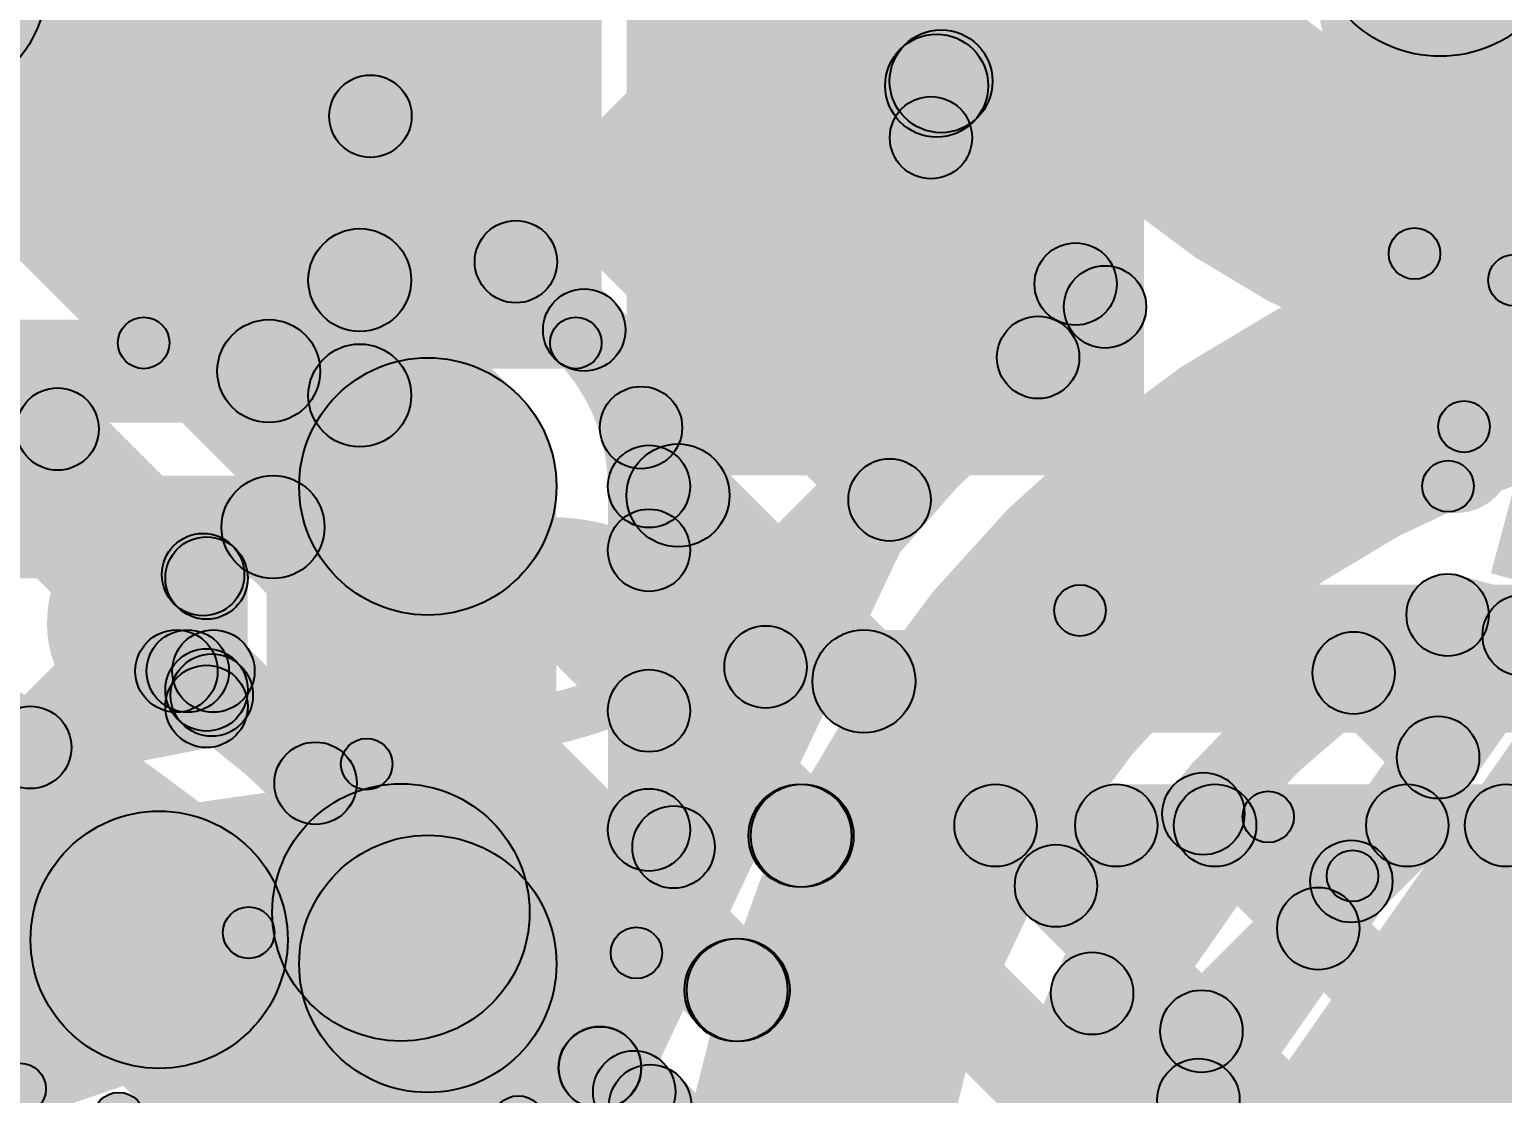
# Model space of a CAD drawing. Header units: millimetres. Extents: x -2.17 to 2.17, y -2.17 to 2.17.
# Drawn here: x 0.5149 to 0.6581, y -0.3041 to -0.2006 of the extents above; entities that cross this region are included whole.
import ezdxf

# ---------------------------------------------------------------- set-up
doc = ezdxf.new("R2010")
doc.units = ezdxf.units.MM
doc.header["$MEASUREMENT"] = 0
for name, color, linetype in [('BottomLayer', 5, 'Continuous'), ('BottomOverlay', 54, 'Continuous'), ('BottomPaste', 16, 'Continuous'), ('BottomSolder', 6, 'Continuous'), ('Mechanical2', 216, 'Continuous'), ('TopLayer', 1, 'Continuous'), ('TopOverlay', 2, 'Continuous'), ('TopPaste', 8, 'Continuous'), ('TopSolder', 216, 'Continuous')]:
    doc.layers.add(name, color=color, linetype=linetype)

# ---------------------------------------------------------------- blocks, each defined once
blk = doc.blocks.new('C__0402_16')
at = {"layer": 'TopLayer'}
for points in [[(-0.0275, -0.0125), (-0.0275, 0.0125), (-0.009499999999999998, 0.0125), (-0.009500000000000001, -0.0125)], [(0.009499999999999998, -0.0125), (0.009500000000000001, 0.0125), (0.0275, 0.0125), (0.0275, -0.0125)]]:
    blk.add_hatch(color=1, dxfattribs=at).paths.add_polyline_path(points)
at = {"layer": 'TopOverlay'}
h = blk.add_hatch(color=2, dxfattribs=at)
edge = h.paths.add_edge_path()
edge.add_arc((-0.031, 0.016), 0.0025, 0, 360)
h = blk.add_hatch(color=2, dxfattribs=at)
edge = h.paths.add_edge_path()
edge.add_arc((-0.031, 0.016), 0.0025, 0, 360)
for points in [[(-0.0110000125, 0.01850009999996875), (-0.0109999875, 0.01350010000003125), (-0.0309999875, 0.01350000000003125), (-0.0310000125, 0.01849999999996875)], [(0.0309999, 0.0185), (0.0309999, 0.0135), (0.011, 0.0135), (0.011, 0.0185)], [(-0.02849990000001221, -0.0159999921875), (-0.03349989999998779, -0.0160000078125), (-0.0334999999999878, 0.0159999921875), (-0.02850000000001221, 0.0160000078125)], [(0.0334999999999878, -0.0159999921875), (0.02850000000001221, -0.0160000078125), (0.02849990000001221, 0.0159999921875), (0.03349989999998779, 0.0160000078125)], [(-0.011, -0.0135), (-0.011, -0.0185), (-0.0309999, -0.0185), (-0.0309999, -0.0135)], [(0.0309999875, -0.01350000000003125), (0.0310000125, -0.01849999999996875), (0.0110000125, -0.01850009999996875), (0.0109999875, -0.01350010000003125)]]:
    blk.add_hatch(color=2, dxfattribs=at).paths.add_polyline_path(points)
h = blk.add_hatch(color=2, dxfattribs=at)
edge = h.paths.add_edge_path()
edge.add_arc((-0.011, 0.0160001), 0.0025, 0, 360)
h = blk.add_hatch(color=2, dxfattribs=at)
edge = h.paths.add_edge_path()
edge.add_arc((0.011, 0.016), 0.0025, 0, 360)
h = blk.add_hatch(color=2, dxfattribs=at)
edge = h.paths.add_edge_path()
edge.add_arc((0.0309999, 0.016), 0.0025, 0, 360)
h = blk.add_hatch(color=2, dxfattribs=at)
edge = h.paths.add_edge_path()
edge.add_arc((0.0309999, 0.016), 0.0025, 0, 360)
h = blk.add_hatch(color=2, dxfattribs=at)
edge = h.paths.add_edge_path()
edge.add_arc((-0.0309999, -0.016), 0.0025, 0, 360)
h = blk.add_hatch(color=2, dxfattribs=at)
edge = h.paths.add_edge_path()
edge.add_arc((-0.0309999, -0.016), 0.0025, 0, 360)
h = blk.add_hatch(color=2, dxfattribs=at)
edge = h.paths.add_edge_path()
edge.add_arc((-0.011, -0.016), 0.0025, 0, 360)
h = blk.add_hatch(color=2, dxfattribs=at)
edge = h.paths.add_edge_path()
edge.add_arc((0.011, -0.0160001), 0.0025, 0, 360)
h = blk.add_hatch(color=2, dxfattribs=at)
edge = h.paths.add_edge_path()
edge.add_arc((0.031, -0.016), 0.0025, 0, 360)
h = blk.add_hatch(color=2, dxfattribs=at)
edge = h.paths.add_edge_path()
edge.add_arc((0.031, -0.016), 0.0025, 0, 360)
at = {"layer": 'TopPaste'}
for points in [[(-0.0275, -0.0125), (-0.0275, 0.0125), (-0.009499999999999998, 0.0125), (-0.009500000000000001, -0.0125)], [(0.009499999999999998, -0.0125), (0.009500000000000001, 0.0125), (0.0275, 0.0125), (0.0275, -0.0125)]]:
    blk.add_hatch(color=8, dxfattribs=at).paths.add_polyline_path(points)
at = {"layer": 'TopSolder'}
for points in [[(-0.0298622, -0.0148622), (-0.0298622, 0.0148622), (-0.007137799999999999, 0.0148622), (-0.007137800000000001, -0.0148622)], [(0.007137799999999999, -0.0148622), (0.007137800000000001, 0.0148622), (0.0298622, 0.0148622), (0.0298622, -0.0148622)]]:
    blk.add_hatch(color=216, dxfattribs=at).paths.add_polyline_path(points)
at = {"layer": 'TopOverlay'}
for centre in [(-0.031, 0.016), (-0.031, 0.016), (-0.011, 0.0160001), (0.011, 0.016), (0.0309999, 0.016), (0.0309999, 0.016), (-0.0309999, -0.016), (-0.0309999, -0.016), (-0.011, -0.016), (0.011, -0.0160001), (0.031, -0.016), (0.031, -0.016)]:
    blk.add_circle(centre, 0.0025, dxfattribs=at)
blk = doc.blocks.new('B3U_1000P_B_39')
at = {"layer": 'BottomLayer'}
blk.add_hatch(color=5, dxfattribs=at).paths.add_polyline_path([(-0.08307085000000002, 0.03385824999999999), (-0.05078735000000001, 0.03385825000000001), (-0.05078734999999999, -0.03385824999999999), (-0.08307084999999999, -0.03385825000000001)])
at = {"layer": 'BottomOverlay'}
h = blk.add_hatch(color=54, dxfattribs=at)
edge = h.paths.add_edge_path()
edge.add_arc((-0.053, -0.051), 0.0025, 0, 360)
blk.add_hatch(color=54, dxfattribs=at).paths.add_polyline_path([(-0.053, -0.0535), (-0.053, -0.0485), (0, -0.0485), (0, -0.0535)])
at = {"layer": 'BottomPaste'}
blk.add_hatch(color=16, dxfattribs=at).paths.add_polyline_path([(-0.08307085000000002, 0.03385824999999999), (-0.05078735000000001, 0.03385825000000001), (-0.05078734999999999, -0.03385824999999999), (-0.08307084999999999, -0.03385825000000001)])
at = {"layer": 'BottomSolder'}
blk.add_hatch(color=6, dxfattribs=at).paths.add_polyline_path([(-0.08707085, 0.03785825), (-0.04678735000000001, 0.03785825), (-0.04678734999999999, -0.03785825), (-0.08707084999999999, -0.03785825)])
at = {"layer": 'BottomOverlay'}
blk.add_circle((-0.053, -0.051), 0.0025, dxfattribs=at)
blk = doc.blocks.new('S______B______B_55')
at = {"layer": 'BottomLayer'}
for points in [[(-0.015, 0.0175), (-0.015, -0.0175), (-0.045, -0.0175), (-0.045, 0.0175)], [(0.045, 0.0175), (0.045, -0.0175), (0.015, -0.0175), (0.015, 0.0175)]]:
    blk.add_hatch(color=5, dxfattribs=at).paths.add_polyline_path(points)
at = {"layer": 'BottomOverlay'}
h = blk.add_hatch(color=54, dxfattribs=at)
edge = h.paths.add_edge_path()
edge.add_arc((-0.049, 0.021), 0.0025, 0, 360)
h = blk.add_hatch(color=54, dxfattribs=at)
edge = h.paths.add_edge_path()
edge.add_arc((-0.049, 0.021), 0.0025, 0, 360)
for points in [[(0.049, 0.0235), (0.049, 0.0185), (-0.049, 0.0185), (-0.049, 0.0235)], [(-0.0465, -0.021), (-0.0515, -0.021), (-0.0515, 0.021), (-0.0465, 0.021)], [(0.0515, -0.021), (0.0465, -0.021), (0.0465, 0.021), (0.0515, 0.021)], [(0.049, -0.0185), (0.049, -0.0235), (-0.049, -0.0235), (-0.049, -0.0185)]]:
    blk.add_hatch(color=54, dxfattribs=at).paths.add_polyline_path(points)
h = blk.add_hatch(color=54, dxfattribs=at)
edge = h.paths.add_edge_path()
edge.add_arc((0.049, 0.021), 0.0025, 0, 360)
h = blk.add_hatch(color=54, dxfattribs=at)
edge = h.paths.add_edge_path()
edge.add_arc((0.049, 0.021), 0.0025, 0, 360)
h = blk.add_hatch(color=54, dxfattribs=at)
edge = h.paths.add_edge_path()
edge.add_arc((-0.049, -0.021), 0.0025, 0, 360)
h = blk.add_hatch(color=54, dxfattribs=at)
edge = h.paths.add_edge_path()
edge.add_arc((-0.049, -0.021), 0.0025, 0, 360)
h = blk.add_hatch(color=54, dxfattribs=at)
edge = h.paths.add_edge_path()
edge.add_arc((0.049, -0.021), 0.0025, 0, 360)
h = blk.add_hatch(color=54, dxfattribs=at)
edge = h.paths.add_edge_path()
edge.add_arc((0.049, -0.021), 0.0025, 0, 360)
at = {"layer": 'BottomPaste'}
for points in [[(-0.015, 0.0175), (-0.015, -0.0175), (-0.045, -0.0175), (-0.045, 0.0175)], [(0.045, 0.0175), (0.045, -0.0175), (0.015, -0.0175), (0.015, 0.0175)]]:
    blk.add_hatch(color=16, dxfattribs=at).paths.add_polyline_path(points)
at = {"layer": 'BottomSolder'}
for points in [[(-0.011, 0.0215), (-0.011, -0.0215), (-0.049, -0.0215), (-0.049, 0.0215)], [(0.049, 0.0215), (0.049, -0.0215), (0.011, -0.0215), (0.011, 0.0215)]]:
    blk.add_hatch(color=6, dxfattribs=at).paths.add_polyline_path(points)
at = {"layer": 'BottomOverlay'}
for centre in [(-0.049, 0.021), (-0.049, 0.021), (0.049, 0.021), (0.049, 0.021), (-0.049, -0.021), (-0.049, -0.021), (0.049, -0.021), (0.049, -0.021)]:
    blk.add_circle(centre, 0.0025, dxfattribs=at)
blk = doc.blocks.new('WS2812B_M____252')
at = {"layer": 'TopLayer'}
blk.add_hatch(color=1, dxfattribs=at).paths.add_polyline_path([(0.03503935, 0.05078745), (0.09409445, 0.05078745), (0.09409445, 0.01141735), (0.03503935, 0.01141735)])
at = {"layer": 'TopOverlay'}
for points in [[(-0.07, 0.0675), (-0.07, 0.0725), (0.07, 0.0725), (0.07, 0.0675)], [(0.0675000000005, 0.07000004999949999), (0.0724999999995, 0.06999995000050001), (0.07249979999950001, 0.0599998500005), (0.06749980000049999, 0.05999994999949999)]]:
    blk.add_hatch(color=2, dxfattribs=at).paths.add_polyline_path(points)
h = blk.add_hatch(color=2, dxfattribs=at)
edge = h.paths.add_edge_path()
edge.add_arc((0.07, 0.07), 0.0025, 0, 360)
h = blk.add_hatch(color=2, dxfattribs=at)
edge = h.paths.add_edge_path()
edge.add_arc((0.07, 0.07), 0.0025, 0, 360)
h = blk.add_hatch(color=2, dxfattribs=at)
edge = h.paths.add_edge_path()
edge.add_arc((0.0699998, 0.0599999), 0.0025, 0, 360)
at = {"layer": 'TopPaste'}
blk.add_hatch(color=8, dxfattribs=at).paths.add_polyline_path([(0.03503935, 0.05078745), (0.09409445, 0.05078745), (0.09409445, 0.01141735), (0.03503935, 0.01141735)])
at = {"layer": 'TopSolder'}
blk.add_hatch(color=216, dxfattribs=at).paths.add_polyline_path([(0.03103935, 0.05478745), (0.09809445, 0.05478745), (0.09809445, 0.00741735), (0.03103935, 0.00741735)])
at = {"layer": 'TopOverlay'}
for centre in [(0.07, 0.07), (0.07, 0.07), (0.0699998, 0.0599999)]:
    blk.add_circle(centre, 0.0025, dxfattribs=at)
blk = doc.blocks.new('WS2812B_M____253')
at = {"layer": 'TopOverlay'}
h = blk.add_hatch(color=2, dxfattribs=at)
edge = h.paths.add_edge_path()
edge.add_arc((-0.07, 0.07), 0.0025, 0, 360)
h = blk.add_hatch(color=2, dxfattribs=at)
edge = h.paths.add_edge_path()
edge.add_arc((-0.07, 0.07), 0.0025, 0, 360)
for points in [[(-0.07, 0.0675), (-0.07, 0.0725), (0.07, 0.0725), (0.07, 0.0675)], [(-0.0725, 0.07), (-0.0675, 0.07), (-0.0675, 0.0599999), (-0.0725, 0.0599999)]]:
    blk.add_hatch(color=2, dxfattribs=at).paths.add_polyline_path(points)
h = blk.add_hatch(color=2, dxfattribs=at)
edge = h.paths.add_edge_path()
edge.add_arc((-0.091, 0.061), 0.0025, 0, 360)
h = blk.add_hatch(color=2, dxfattribs=at)
edge = h.paths.add_edge_path()
edge.add_arc((-0.085, 0.061), 0.0025, 0, 360)
h = blk.add_hatch(color=2, dxfattribs=at)
edge = h.paths.add_edge_path()
edge.add_arc((-0.07, 0.0599999), 0.0025, 0, 360)
at = {"layer": 'TopSolder'}
blk.add_hatch(color=216, dxfattribs=at).paths.add_polyline_path([(-0.09809425, 0.05478745), (-0.03103915, 0.05478745), (-0.03103915, 0.00741735), (-0.09809425, 0.00741735)])
at = {"layer": 'TopOverlay', "const_width": 0.005}
blk.add_lwpolyline([(-0.085, 0.061, 1), (-0.091, 0.061, 1)], format="xyb", close=True, dxfattribs=at)
at = {"layer": 'TopOverlay'}
for centre in [(-0.07, 0.07), (-0.07, 0.07), (-0.091, 0.061), (-0.085, 0.061), (-0.07, 0.0599999)]:
    blk.add_circle(centre, 0.0025, dxfattribs=at)
blk = doc.blocks.new('C__0402_B_438')
at = {"layer": 'BottomLayer'}
for points in [[(-0.009500000000000001, 0.0125), (-0.009499999999999998, -0.0125), (-0.0275, -0.0125), (-0.0275, 0.0125)], [(0.0275, 0.0125), (0.0275, -0.0125), (0.009500000000000001, -0.0125), (0.009499999999999998, 0.0125)]]:
    blk.add_hatch(color=5, dxfattribs=at).paths.add_polyline_path(points)
at = {"layer": 'BottomOverlay'}
h = blk.add_hatch(color=54, dxfattribs=at)
edge = h.paths.add_edge_path()
edge.add_arc((-0.031, 0.016), 0.0025, 0, 360)
h = blk.add_hatch(color=54, dxfattribs=at)
edge = h.paths.add_edge_path()
edge.add_arc((-0.031, 0.016), 0.0025, 0, 360)
for points in [[(-0.011, 0.0185), (-0.011, 0.0135), (-0.031, 0.0135), (-0.031, 0.0185)], [(0.031, 0.0185), (0.031, 0.0135), (0.011, 0.0135), (0.011, 0.0185)], [(-0.0285, -0.016), (-0.0335, -0.016), (-0.0335, 0.016), (-0.0285, 0.016)], [(0.0335, -0.016), (0.0285, -0.016), (0.0285, 0.016), (0.0335, 0.016)], [(-0.011, -0.0135), (-0.011, -0.0185), (-0.031, -0.0185), (-0.031, -0.0135)], [(0.031, -0.0135), (0.031, -0.0185), (0.011, -0.0185), (0.011, -0.0135)]]:
    blk.add_hatch(color=54, dxfattribs=at).paths.add_polyline_path(points)
h = blk.add_hatch(color=54, dxfattribs=at)
edge = h.paths.add_edge_path()
edge.add_arc((-0.011, 0.016), 0.0025, 0, 360)
h = blk.add_hatch(color=54, dxfattribs=at)
edge = h.paths.add_edge_path()
edge.add_arc((0.011, 0.016), 0.0025, 0, 360)
h = blk.add_hatch(color=54, dxfattribs=at)
edge = h.paths.add_edge_path()
edge.add_arc((0.031, 0.016), 0.0025, 0, 360)
h = blk.add_hatch(color=54, dxfattribs=at)
edge = h.paths.add_edge_path()
edge.add_arc((0.031, 0.016), 0.0025, 0, 360)
h = blk.add_hatch(color=54, dxfattribs=at)
edge = h.paths.add_edge_path()
edge.add_arc((-0.031, -0.016), 0.0025, 0, 360)
h = blk.add_hatch(color=54, dxfattribs=at)
edge = h.paths.add_edge_path()
edge.add_arc((-0.031, -0.016), 0.0025, 0, 360)
h = blk.add_hatch(color=54, dxfattribs=at)
edge = h.paths.add_edge_path()
edge.add_arc((-0.011, -0.016), 0.0025, 0, 360)
h = blk.add_hatch(color=54, dxfattribs=at)
edge = h.paths.add_edge_path()
edge.add_arc((0.011, -0.016), 0.0025, 0, 360)
h = blk.add_hatch(color=54, dxfattribs=at)
edge = h.paths.add_edge_path()
edge.add_arc((0.031, -0.016), 0.0025, 0, 360)
h = blk.add_hatch(color=54, dxfattribs=at)
edge = h.paths.add_edge_path()
edge.add_arc((0.031, -0.016), 0.0025, 0, 360)
at = {"layer": 'BottomPaste'}
for points in [[(-0.009500000000000001, 0.0125), (-0.009499999999999998, -0.0125), (-0.0275, -0.0125), (-0.0275, 0.0125)], [(0.0275, 0.0125), (0.0275, -0.0125), (0.009500000000000001, -0.0125), (0.009499999999999998, 0.0125)]]:
    blk.add_hatch(color=16, dxfattribs=at).paths.add_polyline_path(points)
at = {"layer": 'BottomSolder'}
for points in [[(-0.007137800000000001, 0.0148622), (-0.007137799999999999, -0.0148622), (-0.0298622, -0.0148622), (-0.0298622, 0.0148622)], [(0.0298622, 0.0148622), (0.0298622, -0.0148622), (0.007137800000000001, -0.0148622), (0.007137799999999999, 0.0148622)]]:
    blk.add_hatch(color=6, dxfattribs=at).paths.add_polyline_path(points)
at = {"layer": 'BottomOverlay'}
for centre in [(-0.031, 0.016), (-0.031, 0.016), (-0.011, 0.016), (0.011, 0.016), (0.031, 0.016), (0.031, 0.016), (-0.031, -0.016), (-0.031, -0.016), (-0.011, -0.016), (0.011, -0.016), (0.031, -0.016), (0.031, -0.016)]:
    blk.add_circle(centre, 0.0025, dxfattribs=at)

msp = doc.modelspace()

# ---------------------------------------------------------------- hatches: boundary and pattern name
at = {"layer": 'BottomLayer'}
for points in [[(0.5829291, -0.2459291), (0.5729291, -0.2459291), (0.5729291, -0.0793174), (0.5829291, -0.0793174)], [(0.6085, -0.2056774), (0.5985, -0.2056774), (0.5985, -0.1316105), (0.6085, -0.1316105)], [(0.6066064339059327, -0.2096420339059327), (0.5995353660940672, -0.2025709660940673), (0.5999644660940672, -0.2021418660940673), (0.6070355339059328, -0.2092129339059327)], [(0.5416903339059328, -0.2373807339059327), (0.5346192660940672, -0.2303096660940673), (0.5434644660940672, -0.2214644660940673), (0.5505355339059328, -0.2285355339059327)], [(0.552, -0.2362132), (0.542, -0.2362132), (0.542, -0.225), (0.552, -0.225)], [(0.4476628, -0.2388452), (0.4476628, -0.2288452), (0.5381548, -0.2288452), (0.5381548, -0.2388452)], [(0.5434644660940672, -0.2397487339059327), (0.5505355339059328, -0.2326776660940673), (0.5933223339059328, -0.2754644660940673), (0.5862512660940672, -0.2825355339059327)], [(0.5743935660940672, -0.2494646339059327), (0.5814646339059327, -0.2423935660940673), (0.5995355339059327, -0.2604644660940673), (0.5924644660940672, -0.2675355339059327)], [(0.5043865, -0.254), (0.5043865, -0.244), (0.5385736, -0.244), (0.5385736, -0.254)], [(0.5350380660940672, -0.2525355339059328), (0.5421091339059327, -0.2454644660940673), (0.5871091339059328, -0.2904644660940673), (0.5800380660940673, -0.2975355339059327)], [(0.5291863, -0.267), (0.5291863, -0.259), (0.5327746, -0.259), (0.5327746, -0.267)], [(0.596, -0.269), (0.596, -0.259), (0.764, -0.259), (0.764, -0.269)], [(0.5274515728752539, -0.2658284271247462), (0.5331084271247462, -0.2601715728752538), (0.5354464271247461, -0.2625095728752538), (0.5297895728752539, -0.2681664271247462)], [(0.5299461728752538, -0.2658284271247462), (0.5356030271247462, -0.2601715728752538), (0.5765025271247461, -0.3010710728752538), (0.5708456728752539, -0.3067279271247462)], [(0.5398744728752538, -0.2767362271247462), (0.5455313271247462, -0.2710793728752538), (0.5731596271247461, -0.2987076728752538), (0.5675027728752539, -0.3043645271247462)], [(0.5897868, -0.284), (0.5897868, -0.274), (0.59, -0.274), (0.59, -0.284)], [(0.608799, -0.282), (0.608799, -0.274), (0.764, -0.274), (0.764, -0.282)], [(0.5864644660940672, -0.2825355339059327), (0.5935355339059327, -0.2754644660940673), (0.6375355339059328, -0.3194644660940673), (0.6304644660940673, -0.3265355339059327)], [(0.6059705728752539, -0.2808284271247462), (0.6116274271247462, -0.2751715728752538), (0.6467279271247461, -0.3102720728752538), (0.6410710728752539, -0.3159289271247462)], [(0.6174932271247462, -0.2866942271247462), (0.6118363728752538, -0.2810373728752538), (0.6177021728752539, -0.2751715728752538), (0.6233590271247461, -0.2808284271247462)], [(0.6316353271247461, -0.3008364271247462), (0.6259784728752539, -0.2951795728752538), (0.6459864728752539, -0.2751715728752538), (0.6516433271247462, -0.2808284271247462)], [(0.6273044728752538, -0.2808284271247462), (0.6329613271247462, -0.2751715728752538), (0.7479300271247461, -0.3901402728752538), (0.7422731728752539, -0.3957971271247462)], [(0.6457775271247461, -0.3149785271247462), (0.6401206728752539, -0.3093216728752538), (0.6742707728752538, -0.2751715728752538), (0.6799276271247462, -0.2808284271247462)], [(0.6555887728752539, -0.2808284271247462), (0.6612456271247461, -0.2751715728752538), (0.7888284271247461, -0.4027543728752538), (0.7831715728752539, -0.4084112271247462)], [(0.5186612652351681, -0.2979494347648318), (0.5363389347648319, -0.2802717652351682), (0.5639672347648319, -0.3079000652351682), (0.5462895652351681, -0.3255777347648318)], [(0.5835736, -0.299), (0.5835736, -0.289), (0.5837868, -0.289), (0.5837868, -0.299)], [(0.5802512660940672, -0.2975355339059327), (0.5873223339059328, -0.2904644660940673), (0.6225355339059327, -0.3256776660940673), (0.6154644660940672, -0.3327487339059327)], [(0.5724010728752539, -0.3080701271247462), (0.5780579271247461, -0.3024132728752538), (0.6078284271247462, -0.3321837728752538), (0.6021715728752538, -0.3378406271247462)]]:
    msp.add_hatch(color=5, dxfattribs=at).paths.add_polyline_path(points)
h = msp.add_hatch(color=5, dxfattribs=at)
edge = h.paths.add_edge_path()
edge.add_arc((0.5041668, -0.1956105), 0.011811, 0, 360)
h = msp.add_hatch(color=5, dxfattribs=at)
edge = h.paths.add_edge_path()
edge.add_arc((0.6030709, -0.2061065), 0.005, 0, 360)
h = msp.add_hatch(color=5, dxfattribs=at)
edge = h.paths.add_edge_path()
edge.add_arc((0.6035, -0.2056774), 0.005, 0, 360)
h = msp.add_hatch(color=5, dxfattribs=at)
edge = h.paths.add_edge_path()
edge.add_arc((0.6035, -0.2056774), 0.005, 0, 360)
h = msp.add_hatch(color=5, dxfattribs=at)
edge = h.paths.add_edge_path()
edge.add_arc((0.547, -0.225), 0.005, 0, 360)
h = msp.add_hatch(color=5, dxfattribs=at)
edge = h.paths.add_edge_path()
edge.add_arc((0.547, -0.225), 0.005, 0, 360)
h = msp.add_hatch(color=5, dxfattribs=at)
edge = h.paths.add_edge_path()
edge.add_arc((0.5381548, -0.2338452), 0.005, 0, 360)
h = msp.add_hatch(color=5, dxfattribs=at)
edge = h.paths.add_edge_path()
edge.add_arc((0.5381548, -0.2338452), 0.005, 0, 360)
h = msp.add_hatch(color=5, dxfattribs=at)
edge = h.paths.add_edge_path()
edge.add_arc((0.547, -0.2362132), 0.005, 0, 360)
h = msp.add_hatch(color=5, dxfattribs=at)
edge = h.paths.add_edge_path()
edge.add_arc((0.547, -0.2362132), 0.005, 0, 360)
h = msp.add_hatch(color=5, dxfattribs=at)
edge = h.paths.add_edge_path()
edge.add_arc((0.5779291, -0.2459291), 0.005, 0, 360)
h = msp.add_hatch(color=5, dxfattribs=at)
edge = h.paths.add_edge_path()
edge.add_arc((0.5779291, -0.2459291), 0.005, 0, 360)
h = msp.add_hatch(color=5, dxfattribs=at)
edge = h.paths.add_edge_path()
edge.add_arc((0.5385736, -0.249), 0.005, 0, 360)
h = msp.add_hatch(color=5, dxfattribs=at)
edge = h.paths.add_edge_path()
edge.add_arc((0.5385736, -0.249), 0.005, 0, 360)
h = msp.add_hatch(color=5, dxfattribs=at)
edge = h.paths.add_edge_path()
edge.add_arc((0.5291863, -0.263), 0.004, 0, 360)
h = msp.add_hatch(color=5, dxfattribs=at)
edge = h.paths.add_edge_path()
edge.add_arc((0.5291863, -0.263), 0.004, 0, 360)
h = msp.add_hatch(color=5, dxfattribs=at)
edge = h.paths.add_edge_path()
edge.add_arc((0.53028, -0.263), 0.004, 0, 360)
h = msp.add_hatch(color=5, dxfattribs=at)
edge = h.paths.add_edge_path()
edge.add_arc((0.5327746, -0.263), 0.004, 0, 360)
h = msp.add_hatch(color=5, dxfattribs=at)
edge = h.paths.add_edge_path()
edge.add_arc((0.5327746, -0.263), 0.004, 0, 360)
h = msp.add_hatch(color=5, dxfattribs=at)
edge = h.paths.add_edge_path()
edge.add_arc((0.596, -0.264), 0.005, 0, 360)
h = msp.add_hatch(color=5, dxfattribs=at)
edge = h.paths.add_edge_path()
edge.add_arc((0.596, -0.264), 0.005, 0, 360)
h = msp.add_hatch(color=5, dxfattribs=at)
edge = h.paths.add_edge_path()
edge.add_arc((0.532618, -0.265338), 0.004, 0, 360)
h = msp.add_hatch(color=5, dxfattribs=at)
edge = h.paths.add_edge_path()
edge.add_arc((0.5427006, -0.2739055), 0.004, 0, 360)
h = msp.add_hatch(color=5, dxfattribs=at)
edge = h.paths.add_edge_path()
edge.add_arc((0.5427029, -0.2739078), 0.004, 0, 360)
h = msp.add_hatch(color=5, dxfattribs=at)
edge = h.paths.add_edge_path()
edge.add_arc((0.5897868, -0.279), 0.005, 0, 360)
h = msp.add_hatch(color=5, dxfattribs=at)
edge = h.paths.add_edge_path()
edge.add_arc((0.5897868, -0.279), 0.005, 0, 360)
h = msp.add_hatch(color=5, dxfattribs=at)
edge = h.paths.add_edge_path()
edge.add_arc((0.59, -0.279), 0.005, 0, 360)
h = msp.add_hatch(color=5, dxfattribs=at)
edge = h.paths.add_edge_path()
edge.add_arc((0.59, -0.279), 0.005, 0, 360)
h = msp.add_hatch(color=5, dxfattribs=at)
edge = h.paths.add_edge_path()
edge.add_arc((0.608799, -0.278), 0.004, 0, 360)
h = msp.add_hatch(color=5, dxfattribs=at)
edge = h.paths.add_edge_path()
edge.add_arc((0.608799, -0.278), 0.004, 0, 360)
h = msp.add_hatch(color=5, dxfattribs=at)
edge = h.paths.add_edge_path()
edge.add_arc((0.6205306, -0.278), 0.004, 0, 360)
h = msp.add_hatch(color=5, dxfattribs=at)
edge = h.paths.add_edge_path()
edge.add_arc((0.6301329, -0.278), 0.004, 0, 360)
h = msp.add_hatch(color=5, dxfattribs=at)
edge = h.paths.add_edge_path()
edge.add_arc((0.6488149, -0.278), 0.004, 0, 360)
h = msp.add_hatch(color=5, dxfattribs=at)
edge = h.paths.add_edge_path()
edge.add_arc((0.6584172, -0.278), 0.004, 0, 360)
h = msp.add_hatch(color=5, dxfattribs=at)
edge = h.paths.add_edge_path()
edge.add_arc((0.5275001, -0.2891106), 0.0125, 0, 360)
h = msp.add_hatch(color=5, dxfattribs=at)
edge = h.paths.add_edge_path()
edge.add_arc((0.5275001, -0.2891106), 0.0125, 0, 360)
h = msp.add_hatch(color=5, dxfattribs=at)
edge = h.paths.add_edge_path()
edge.add_arc((0.6146648, -0.2838658), 0.004, 0, 360)
h = msp.add_hatch(color=5, dxfattribs=at)
edge = h.paths.add_edge_path()
edge.add_arc((0.5835736, -0.294), 0.005, 0, 360)
h = msp.add_hatch(color=5, dxfattribs=at)
edge = h.paths.add_edge_path()
edge.add_arc((0.5835736, -0.294), 0.005, 0, 360)
h = msp.add_hatch(color=5, dxfattribs=at)
edge = h.paths.add_edge_path()
edge.add_arc((0.5837868, -0.294), 0.005, 0, 360)
h = msp.add_hatch(color=5, dxfattribs=at)
edge = h.paths.add_edge_path()
edge.add_arc((0.5837868, -0.294), 0.005, 0, 360)
h = msp.add_hatch(color=5, dxfattribs=at)
edge = h.paths.add_edge_path()
edge.add_arc((0.6288069, -0.298008), 0.004, 0, 360)
h = msp.add_hatch(color=5, dxfattribs=at)
edge = h.paths.add_edge_path()
edge.add_arc((0.5703312, -0.3015361), 0.004, 0, 360)
h = msp.add_hatch(color=5, dxfattribs=at)
edge = h.paths.add_edge_path()
edge.add_arc((0.5703547, -0.3015597), 0.004, 0, 360)
h = msp.add_hatch(color=5, dxfattribs=at)
edge = h.paths.add_edge_path()
edge.add_arc((0.5736741, -0.3038995), 0.004, 0, 360)
h = msp.add_hatch(color=5, dxfattribs=at)
edge = h.paths.add_edge_path()
edge.add_arc((0.5752295, -0.3052417), 0.004, 0, 360)
at = {"layer": 'BottomSolder'}
h = msp.add_hatch(color=6, dxfattribs=at)
edge = h.paths.add_edge_path()
edge.add_arc((0.5041668, -0.1956105), 0.015811, 0, 360)
at = {"layer": 'TopLayer'}
for points in [[(0.5374899728752539, -0.1627294271247462), (0.5431468271247462, -0.1570725728752538), (0.6157614271247461, -0.2296871728752538), (0.6101045728752539, -0.2353440271247462)], [(0.5508639271247462, -0.2119020271247462), (0.5452070728752538, -0.2062451728752538), (0.5818257728752538, -0.1696264728752538), (0.5874826271247462, -0.1752833271247462)], [(0.5348262728752539, -0.1883500271247462), (0.5404831271247461, -0.1826931728752538), (0.6013230271247462, -0.2435330728752538), (0.5956661728752538, -0.2491899271247462)], [(0.4953279652351681, -0.2044493347648318), (0.5130056347648319, -0.1867716652351682), (0.5624500347648319, -0.2362160652351682), (0.5447723652351681, -0.2538937347648318)], [(0.5650060271247461, -0.2260442271247462), (0.5593491728752539, -0.2203873728752538), (0.5888499728752539, -0.1908865728752538), (0.5945068271247461, -0.1965434271247462)], [(0.5323899728752538, -0.1990849271247462), (0.5380468271247462, -0.1934280728752538), (0.5716424271247461, -0.2270236728752538), (0.5659855728752539, -0.2326805271247462)], [(0.5771661271247461, -0.2421684271247462), (0.5715092728752539, -0.2365115728752538), (0.5996897728752538, -0.2083310728752538), (0.6053466271247462, -0.2139879271247462)], [(0.4851429728752539, -0.2235196271247462), (0.4907998271247461, -0.2178627728752538), (0.5349396271247462, -0.2620025728752538), (0.5292827728752538, -0.2676594271247462)], [(0.4962340728752538, -0.2237402271247462), (0.5018909271247461, -0.2180833728752538), (0.5349396271247462, -0.2511320728752538), (0.5292827728752538, -0.2567889271247462)], [(0.5779396271247461, -0.2696792271247462), (0.5722827728752539, -0.2640223728752538), (0.6137504728752539, -0.2225546728752538), (0.6194073271247461, -0.2282115271247462)], [(0.5032747271247462, -0.2594912271247462), (0.4976178728752538, -0.2538343728752538), (0.5148014728752539, -0.2366507728752538), (0.5204583271247462, -0.2423076271247462)], [(0.5661112, -0.2914562), (0.5411112, -0.2914562), (0.5411112, -0.2450549), (0.5661112, -0.2450549)], [(0.5791112, -0.2784329), (0.5711112, -0.2784329), (0.5711112, -0.2450549), (0.5791112, -0.2450549)], [(0.5722827728752539, -0.2540908271247462), (0.5779396271247461, -0.2484339728752538), (0.5892723271247462, -0.2597666728752538), (0.5836154728752538, -0.2654235271247462)], [(0.5178014271247462, -0.2732488271247462), (0.5121445728752538, -0.2675919728752538), (0.5289435728752538, -0.2507929728752538), (0.5346004271247461, -0.2564498271247462)], [(0.5361112, -0.2664334), (0.5281112, -0.2664334), (0.5281112, -0.2539605), (0.5361112, -0.2539605)], [(0.6516980165812534, -0.2614130013656425), (0.6537685834187467, -0.2536855986343574), (0.6611538834187467, -0.2556644986343574), (0.6590833165812533, -0.2633919013656426)], [(0.621725808710577, -0.3213326049835998), (0.6151725912894229, -0.3167439950164002), (0.6568419912894229, -0.2572338950164003), (0.6633952087105771, -0.2618225049835998)], [(0.6407708728752538, -0.2660103271247462), (0.6464277271247462, -0.2603534728752538), (0.6546390271247462, -0.2685647728752538), (0.6489821728752538, -0.2742216271247462)], [(0.6261645728752538, -0.2796883271247462), (0.6318214271247461, -0.2740314728752538), (0.6429905271247461, -0.2852005728752538), (0.6373336728752539, -0.2908574271247462)], [(0.6151313271247462, -0.3173404271247462), (0.6094744728752538, -0.3116835728752538), (0.6405480728752538, -0.2806099728752538), (0.6462049271247462, -0.2862668271247462)], [(0.6153526728752539, -0.2971607271247462), (0.6210095271247461, -0.2915038728752538), (0.6313420271247462, -0.3018363728752538), (0.6256851728752538, -0.3074932271247462)]]:
    msp.add_hatch(color=1, dxfattribs=at).paths.add_polyline_path(points)
h = msp.add_hatch(color=1, dxfattribs=at)
edge = h.paths.add_edge_path()
edge.add_arc((0.652, -0.1907516), 0.0125, 0, 360)
h = msp.add_hatch(color=1, dxfattribs=at)
edge = h.paths.add_edge_path()
edge.add_arc((0.652, -0.1907516), 0.0125, 0, 360)
h = msp.add_hatch(color=1, dxfattribs=at)
edge = h.paths.add_edge_path()
edge.add_arc((0.5041668, -0.1956105), 0.0125, 0, 360)
h = msp.add_hatch(color=1, dxfattribs=at)
edge = h.paths.add_edge_path()
edge.add_arc((0.5041668, -0.1956105), 0.0125, 0, 360)
h = msp.add_hatch(color=1, dxfattribs=at)
edge = h.paths.add_edge_path()
edge.add_arc((0.5041668, -0.1956105), 0.011811, 0, 360)
h = msp.add_hatch(color=1, dxfattribs=at)
edge = h.paths.add_edge_path()
edge.add_arc((0.5480355, -0.2090736), 0.004, 0, 360)
h = msp.add_hatch(color=1, dxfattribs=at)
edge = h.paths.add_edge_path()
edge.add_arc((0.6025182, -0.2111595), 0.004, 0, 360)
h = msp.add_hatch(color=1, dxfattribs=at)
edge = h.paths.add_edge_path()
edge.add_arc((0.5621776, -0.2232158), 0.004, 0, 360)
h = msp.add_hatch(color=1, dxfattribs=at)
edge = h.paths.add_edge_path()
edge.add_arc((0.6165789, -0.2253831), 0.004, 0, 360)
h = msp.add_hatch(color=1, dxfattribs=at)
edge = h.paths.add_edge_path()
edge.add_arc((0.6194342, -0.2276033), 0.004, 0, 360)
h = msp.add_hatch(color=1, dxfattribs=at)
edge = h.paths.add_edge_path()
edge.add_arc((0.6194342, -0.2276034), 0.004, 0, 360)
h = msp.add_hatch(color=1, dxfattribs=at)
edge = h.paths.add_edge_path()
edge.add_arc((0.568814, -0.2298521), 0.004, 0, 360)
h = msp.add_hatch(color=1, dxfattribs=at)
edge = h.paths.add_edge_path()
edge.add_arc((0.568814, -0.2298521), 0.004, 0, 360)
h = msp.add_hatch(color=1, dxfattribs=at)
edge = h.paths.add_edge_path()
edge.add_arc((0.568814, -0.2298521), 0.004, 0, 360)
h = msp.add_hatch(color=1, dxfattribs=at)
edge = h.paths.add_edge_path()
edge.add_arc((0.612933, -0.2325156), 0.004, 0, 360)
h = msp.add_hatch(color=1, dxfattribs=at)
edge = h.paths.add_edge_path()
edge.add_arc((0.5536112, -0.2450549), 0.0125, 0, 360)
h = msp.add_hatch(color=1, dxfattribs=at)
edge = h.paths.add_edge_path()
edge.add_arc((0.5536112, -0.2450549), 0.0125, 0, 360)
h = msp.add_hatch(color=1, dxfattribs=at)
edge = h.paths.add_edge_path()
edge.add_arc((0.5176299, -0.2394792), 0.004, 0, 360)
h = msp.add_hatch(color=1, dxfattribs=at)
edge = h.paths.add_edge_path()
edge.add_arc((0.5743377, -0.23934), 0.004, 0, 360)
h = msp.add_hatch(color=1, dxfattribs=at)
edge = h.paths.add_edge_path()
edge.add_arc((0.5751112, -0.2450549), 0.004, 0, 360)
h = msp.add_hatch(color=1, dxfattribs=at)
edge = h.paths.add_edge_path()
edge.add_arc((0.5751112, -0.2450549), 0.004, 0, 360)
h = msp.add_hatch(color=1, dxfattribs=at)
edge = h.paths.add_edge_path()
edge.add_arc((0.5751112, -0.2450549), 0.004, 0, 360)
h = msp.add_hatch(color=1, dxfattribs=at)
edge = h.paths.add_edge_path()
edge.add_arc((0.5984946, -0.2463615), 0.004, 0, 360)
h = msp.add_hatch(color=1, dxfattribs=at)
edge = h.paths.add_edge_path()
edge.add_arc((0.5751112, -0.2512624), 0.004, 0, 360)
h = msp.add_hatch(color=1, dxfattribs=at)
edge = h.paths.add_edge_path()
edge.add_arc((0.531772, -0.2536214), 0.004, 0, 360)
h = msp.add_hatch(color=1, dxfattribs=at)
edge = h.paths.add_edge_path()
edge.add_arc((0.5321112, -0.2539605), 0.004, 0, 360)
h = msp.add_hatch(color=1, dxfattribs=at)
edge = h.paths.add_edge_path()
edge.add_arc((0.5321112, -0.2539605), 0.004, 0, 360)
h = msp.add_hatch(color=1, dxfattribs=at)
edge = h.paths.add_edge_path()
edge.add_arc((0.6527333, -0.2575493), 0.004, 0, 360)
h = msp.add_hatch(color=1, dxfattribs=at)
edge = h.paths.add_edge_path()
edge.add_arc((0.6527333, -0.2575493), 0.004, 0, 360)
h = msp.add_hatch(color=1, dxfattribs=at)
edge = h.paths.add_edge_path()
edge.add_arc((0.6601186, -0.2595282), 0.004, 0, 360)
h = msp.add_hatch(color=1, dxfattribs=at)
edge = h.paths.add_edge_path()
edge.add_arc((0.6601186, -0.2595282), 0.004, 0, 360)
h = msp.add_hatch(color=1, dxfattribs=at)
edge = h.paths.add_edge_path()
edge.add_arc((0.5864439, -0.2625951), 0.004, 0, 360)
h = msp.add_hatch(color=1, dxfattribs=at)
edge = h.paths.add_edge_path()
edge.add_arc((0.6435993, -0.2631819), 0.004, 0, 360)
h = msp.add_hatch(color=1, dxfattribs=at)
edge = h.paths.add_edge_path()
edge.add_arc((0.5321112, -0.264831), 0.004, 0, 360)
h = msp.add_hatch(color=1, dxfattribs=at)
edge = h.paths.add_edge_path()
edge.add_arc((0.5321112, -0.2664334), 0.004, 0, 360)
h = msp.add_hatch(color=1, dxfattribs=at)
edge = h.paths.add_edge_path()
edge.add_arc((0.5321112, -0.2664334), 0.004, 0, 360)
h = msp.add_hatch(color=1, dxfattribs=at)
edge = h.paths.add_edge_path()
edge.add_arc((0.5751112, -0.2668508), 0.004, 0, 360)
h = msp.add_hatch(color=1, dxfattribs=at)
edge = h.paths.add_edge_path()
edge.add_arc((0.514973, -0.2704204), 0.004, 0, 360)
h = msp.add_hatch(color=1, dxfattribs=at)
edge = h.paths.add_edge_path()
edge.add_arc((0.6518106, -0.2713932), 0.004, 0, 360)
h = msp.add_hatch(color=1, dxfattribs=at)
edge = h.paths.add_edge_path()
edge.add_arc((0.628993, -0.2768599), 0.004, 0, 360)
h = msp.add_hatch(color=1, dxfattribs=at)
edge = h.paths.add_edge_path()
edge.add_arc((0.551, -0.2864562), 0.0125, 0, 360)
h = msp.add_hatch(color=1, dxfattribs=at)
edge = h.paths.add_edge_path()
edge.add_arc((0.5751112, -0.2784329), 0.004, 0, 360)
h = msp.add_hatch(color=1, dxfattribs=at)
edge = h.paths.add_edge_path()
edge.add_arc((0.5774998, -0.2801054), 0.004, 0, 360)
h = msp.add_hatch(color=1, dxfattribs=at)
edge = h.paths.add_edge_path()
edge.add_arc((0.5536112, -0.2914562), 0.0125, 0, 360)
h = msp.add_hatch(color=1, dxfattribs=at)
edge = h.paths.add_edge_path()
edge.add_arc((0.6433765, -0.2834384), 0.004, 0, 360)
h = msp.add_hatch(color=1, dxfattribs=at)
edge = h.paths.add_edge_path()
edge.add_arc((0.6401621, -0.288029), 0.004, 0, 360)
h = msp.add_hatch(color=1, dxfattribs=at)
edge = h.paths.add_edge_path()
edge.add_arc((0.6181811, -0.2943323), 0.004, 0, 360)
h = msp.add_hatch(color=1, dxfattribs=at)
edge = h.paths.add_edge_path()
edge.add_arc((0.6285136, -0.3046648), 0.004, 0, 360)

# ---------------------------------------------------------------- linework, layer by layer
at = {"layer": 'BottomLayer'}
for points, const_width in [([(0.714996, -0.2061065, -0.4142135623730951), (0.6405, -0.1316105)], 0.025), ([(0.4848291, -0.2714395, -0.1988730174344922), (0.5275001, -0.2891106)], 0.025), ([(0.5291863, -0.263, -0.05318780817194505), (0.5427006, -0.2739055)], 0.008), ([(0.5703547, -0.3015597, -0.1986466010201951), (0.5798889, -0.3246105)], 0.008)]:
    msp.add_lwpolyline(points, format="xyb", dxfattribs=dict(at, const_width=const_width))
for centre, radius in [((0.6030709, -0.2061065), 0.005), ((0.6035, -0.2056774), 0.005), ((0.6035, -0.2056774), 0.005), ((0.547, -0.225), 0.005), ((0.547, -0.225), 0.005), ((0.5381548, -0.2338452), 0.005), ((0.5381548, -0.2338452), 0.005), ((0.547, -0.2362132), 0.005), ((0.547, -0.2362132), 0.005), ((0.5779291, -0.2459291), 0.005), ((0.5779291, -0.2459291), 0.005), ((0.5385736, -0.249), 0.005), ((0.5385736, -0.249), 0.005), ((0.5291863, -0.263), 0.004), ((0.5291863, -0.263), 0.004), ((0.53028, -0.263), 0.004), ((0.5327746, -0.263), 0.004), ((0.5327746, -0.263), 0.004), ((0.596, -0.264), 0.005), ((0.596, -0.264), 0.005), ((0.532618, -0.265338), 0.004), ((0.5427006, -0.2739055), 0.004), ((0.5427029, -0.2739078), 0.004), ((0.5897868, -0.279), 0.005), ((0.5897868, -0.279), 0.005), ((0.59, -0.279), 0.005), ((0.59, -0.279), 0.005), ((0.608799, -0.278), 0.004), ((0.608799, -0.278), 0.004), ((0.6205306, -0.278), 0.004), ((0.6301329, -0.278), 0.004), ((0.6488149, -0.278), 0.004), ((0.6584172, -0.278), 0.004), ((0.5275001, -0.2891106), 0.0125), ((0.5275001, -0.2891106), 0.0125), ((0.6146648, -0.2838658), 0.004), ((0.5835736, -0.294), 0.005), ((0.5835736, -0.294), 0.005), ((0.5837868, -0.294), 0.005), ((0.5837868, -0.294), 0.005), ((0.6288069, -0.298008), 0.004), ((0.5703312, -0.3015361), 0.004), ((0.5703547, -0.3015597), 0.004), ((0.5736741, -0.3038995), 0.004), ((0.5752295, -0.3052417), 0.004)]:
    msp.add_circle(centre, radius, dxfattribs=at)
at = {"layer": 'Mechanical2', "const_width": 0.01}
for points in [[(2.1653543, 0.001, 1), (-2.1653543, 0.001, 1)], [(2.081354, -0.01, 1), (-2.049354, -0.01, 1)], [(1.8405512, 0.001, 1), (-1.8405512, 0.001, 1)], [(1.6437008, 0.001, 1), (-1.6437008, 0.001, 1)], [(1.503937, 0, 1), (-1.503937, 0, 1)], [(1.3070866, 0.001, 1), (-1.3070866, 0.001, 1)], [(1.1732283, 0.001, 1), (-1.1732283, 0.001, 1)], [(0.976378, 0.001, 1), (-0.976378, 0.001, 1)], [(0.8425197, 0.001, 1), (-0.8425197, 0.001, 1)], [(0.6456693, 0.001, 1), (-0.6456693, 0.001, 1)], [(0.510811, -0.0126105, 1), (-0.512811, -0.0126105, 1)]]:
    msp.add_lwpolyline(points, format="xyb", close=True, dxfattribs=at)
at = {"layer": 'TopLayer'}
for points, const_width in [([(0.6737457, -0.2241318, -0.4142135623730951), (0.6044236, -0.1548097)], 0.025), ([(0.6194342, -0.2276033, -0.2355234925407056), (0.5829245, -0.155224)], 0.008), ([(0.5162118, -0.1835655, -0.4142135623730951), (0.5041668, -0.1956105)], 0.025), ([(0.6737459, -0.2241319, -0.2969974302902894), (0.652, -0.1907516)], 0.025), ([(0.5899771, -0.3257597, -0.4142135623730951), (0.6884926, -0.2272442)], 0.025), ([(0.5774998, -0.2801054, -0.1428232266486664), (0.6194342, -0.2276034)], 0.008), ([(0.568814, -0.2298521, -0.198912367379658), (0.5751112, -0.2450549)], 0.008), ([(0.568814, -0.2298521, -0.198912367379658), (0.5751112, -0.2450549)], 0.008), ([(0.6114771, -0.3257597, -0.2788957054290901), (0.6527333, -0.2575493)], 0.008), ([(0.5062297, -0.2735055, -0.05537577491395117), (0.5321112, -0.2664334)], 0.008), ([(0.4822317, -0.3138551, -0.191877302293805), (0.551, -0.2864562)], 0.025)]:
    msp.add_lwpolyline(points, format="xyb", dxfattribs=dict(at, const_width=const_width))
for centre, radius in [((0.652, -0.1907516), 0.0125), ((0.652, -0.1907516), 0.0125), ((0.5041668, -0.1956105), 0.0125), ((0.5041668, -0.1956105), 0.0125), ((0.5480355, -0.2090736), 0.004), ((0.6025182, -0.2111595), 0.004), ((0.5621776, -0.2232158), 0.004), ((0.6165789, -0.2253831), 0.004), ((0.6194342, -0.2276033), 0.004), ((0.6194342, -0.2276034), 0.004), ((0.568814, -0.2298521), 0.004), ((0.568814, -0.2298521), 0.004), ((0.568814, -0.2298521), 0.004), ((0.612933, -0.2325156), 0.004), ((0.5536112, -0.2450549), 0.0125), ((0.5536112, -0.2450549), 0.0125), ((0.5176299, -0.2394792), 0.004), ((0.5743377, -0.23934), 0.004), ((0.5751112, -0.2450549), 0.004), ((0.5751112, -0.2450549), 0.004), ((0.5751112, -0.2450549), 0.004), ((0.5984946, -0.2463615), 0.004), ((0.5751112, -0.2512624), 0.004), ((0.531772, -0.2536214), 0.004), ((0.5321112, -0.2539605), 0.004), ((0.5321112, -0.2539605), 0.004), ((0.6527333, -0.2575493), 0.004), ((0.6527333, -0.2575493), 0.004), ((0.6601186, -0.2595282), 0.004), ((0.6601186, -0.2595282), 0.004), ((0.5864439, -0.2625951), 0.004), ((0.6435993, -0.2631819), 0.004), ((0.5321112, -0.264831), 0.004), ((0.5321112, -0.2664334), 0.004), ((0.5321112, -0.2664334), 0.004), ((0.5751112, -0.2668508), 0.004), ((0.514973, -0.2704204), 0.004), ((0.6518106, -0.2713932), 0.004), ((0.628993, -0.2768599), 0.004), ((0.551, -0.2864562), 0.0125), ((0.5751112, -0.2784329), 0.004), ((0.5774998, -0.2801054), 0.004), ((0.5536112, -0.2914562), 0.0125), ((0.6433765, -0.2834384), 0.004), ((0.6401621, -0.288029), 0.004), ((0.6181811, -0.2943323), 0.004), ((0.6285136, -0.3046648), 0.004)]:
    msp.add_circle(centre, radius, dxfattribs=at)

# ---------------------------------------------------------------- block references
for name, p, rotation in [('WS2812B_M____253', (0.7352463, -0.1729275), 75.00000000000001), ('S______B______B_55', (0.547, -0.1821105), 270), ('B3U_1000P_B_39', (0.67, -0.2061065), 360), ('WS2812B_M____252', (0.6524887, -0.3746611), 55), ('C__0402_16', (0.543, -0.3066105), 235), ('C__0402_B_438', (0.498, -0.3346105), 270)]:
    msp.add_blockref(name, p, dxfattribs=dict(rotation=rotation))

# ---------------------------------------------------------------- texts
at = {"layer": 'BottomOverlay', "text_generation_flag": 2}
msp.add_text('SB8', height=0.04, dxfattribs=at).set_placement((0.583, -0.2886145))
at = {"layer": 'TopOverlay'}
msp.add_text('@', height=0.04, rotation=345, dxfattribs=at).set_placement((0.487, -0.1896105))

doc.saveas('drawing.dxf')
